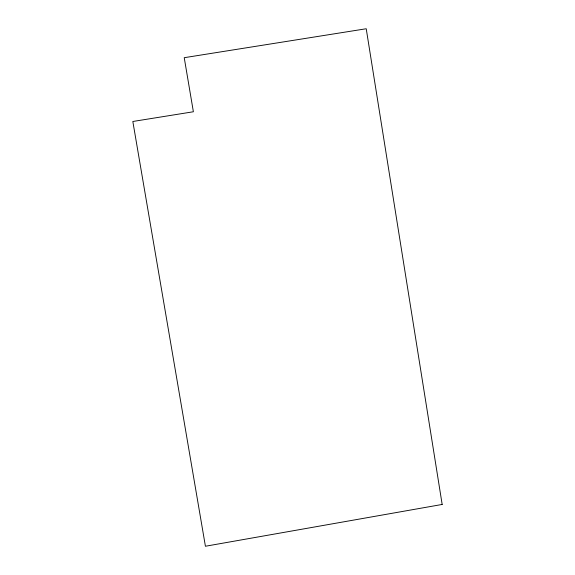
<?xml version="1.0" encoding="UTF-8"?>
<svg xmlns="http://www.w3.org/2000/svg" width="575" height="575" viewBox="0 0 575 575"><rect width="100%" height="100%" fill="white"/><g stroke="black" fill="none" stroke-linecap="round" stroke-linejoin="round"><path stroke-width="0.86" d="M442.168 504.455L205.419 546.25L132.832 121.483L193.38 111.758L184.23 57.694L366.225 28.75L442.168 504.455"/></g></svg>
